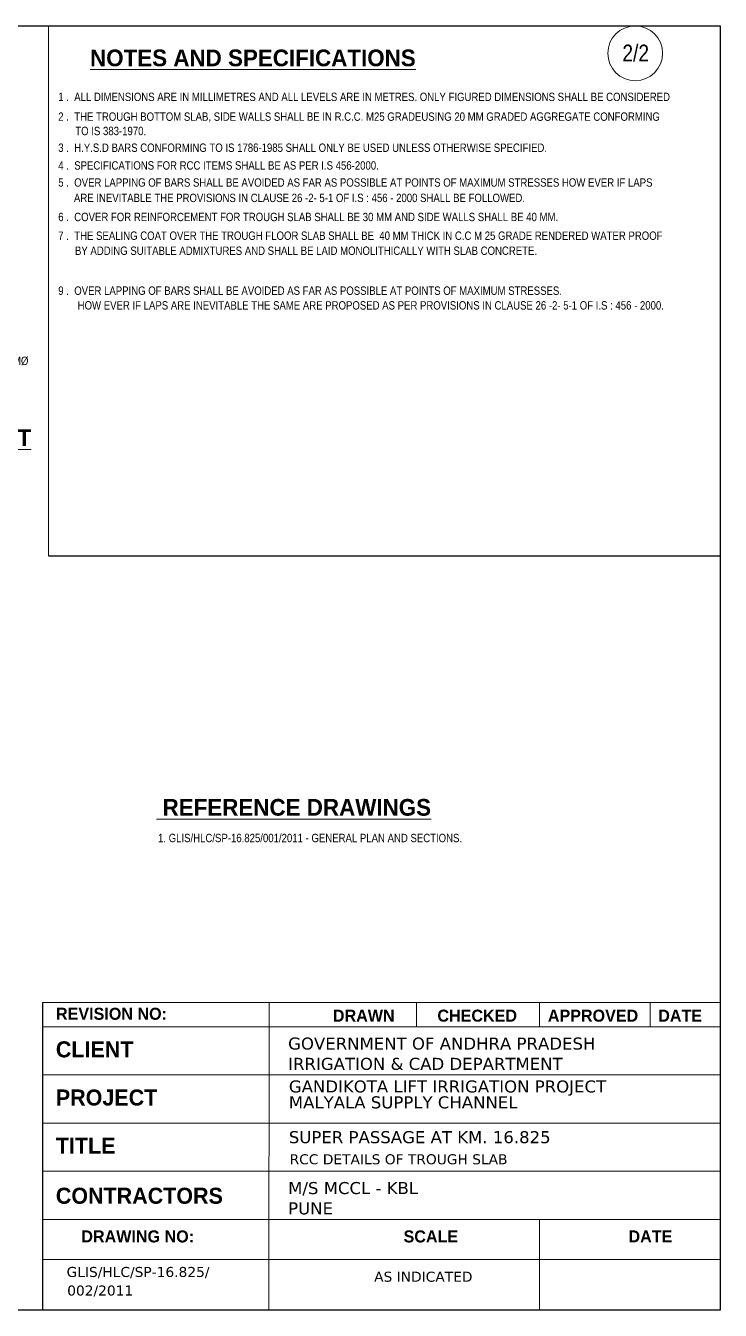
# Model space of a CAD drawing. Header units: millimetres. Extents: x -532722 to -470589, y -321838 to -283433.
# Drawn here: x -491348 to -470589, y -321838 to -283433 of the extents above; entities that cross this region are included whole.
import ezdxf
from ezdxf.enums import TextEntityAlignment as Align

# ---------------------------------------------------------------- set-up
doc = ezdxf.new("R2010")
doc.units = ezdxf.units.MM
doc.header["$LTSCALE"] = 1000
for name, color, linetype in [('canal', 3, 'Continuous'), ('MAIN', 2, 'Continuous'), ('pier', 7, 'Continuous'), ('STEEL', 5, 'Continuous')]:
    doc.layers.add(name, color=color, linetype=linetype)
doc.styles.add('ARIAL NARROW', font='ARIALN.TTF')
doc.styles.add('CITYBLUEPR', font='cityb___.ttf')
doc.styles.add('VERDANA', font='verdana.ttf')

msp = doc.modelspace()

# ---------------------------------------------------------------- linework, layer by layer
at = {"color": 0, "lineweight": 9}
msp.add_circle((-473131, -284257.9), 819.5, dxfattribs=at)
at = {"layer": 'canal', "color": 0}
msp.add_lwpolyline([(-532722.3, -283432.6), (-470589, -283432.6), (-470589, -321838.3), (-532722.3, -321838.3)], close=True, dxfattribs=at)
at = {"layer": 'MAIN', "color": 0, "linetype": 'Continuous', "lineweight": 9}
msp.add_line((-490664.8, -283432.6), (-490664.8, -299279), dxfattribs=at)
at = {"layer": 'MAIN', "color": 0}
for p, q in [((-490664.8, -299279), (-470589, -299279)), ((-490842, -312640.7), (-490842, -321838.3))]:
    msp.add_line(p, q, dxfattribs=at)
at = {"layer": 'STEEL', "color": 0, "lineweight": 9}
for p, q in [((-490842, -312640.7), (-470589, -312640.7)), ((-490842, -321838.3), (-490842, -312640.7)), ((-484075.8, -312640.7), (-484085, -321838.3)), ((-479664.8, -312640.7), (-479665.9, -313360.8)), ((-475987.5, -312640.7), (-475988.6, -313360.8)), ((-472687.5, -312640.7), (-472688.6, -313360.8)), ((-490842, -313360.8), (-470589, -313360.8)), ((-490842, -314800.8), (-470589, -314800.8)), ((-490842, -316240.8), (-470589, -316240.8)), ((-490842, -317680.8), (-470589, -317680.8)), ((-490842, -319120.9), (-470589, -319120.9)), ((-489196.8, -319120.9), (-470589, -319120.9)), ((-475996.8, -319120.9), (-475996.8, -321838.3)), ((-470589, -320320.9), (-490842, -320320.9)), ((-489196.8, -321838.3), (-470589, -321838.3)), ((-489196.8, -321838.3), (-484862.8, -321838.3))]:
    msp.add_line(p, q, dxfattribs=at)

# ---------------------------------------------------------------- texts
at = {"color": 0, "lineweight": 9, "style": 'CITYBLUEPR'}
msp.add_text('%%UBED BLOCK OF ABUTMENT', height=500, dxfattribs=at).set_placement((-495698.6, -296002.8), align=Align.CENTER)
at = {"color": 0, "lineweight": 9, "style": 'VERDANA'}
msp.add_text('RCC DETAILS OF TROUGH SLAB', height=300, dxfattribs=at).set_placement((-483459.7, -317473.2))
at = {"layer": 'MAIN', "color": 0, "lineweight": 9, "style": 'CITYBLUEPR'}
for s, p in [('%%uNOTES AND SPECIFICATIONS', (-489424.8, -284645.1)), ('%%U REFERENCE DRAWINGS', (-487442.6, -307050.9))]:
    msp.add_text(s, height=500, dxfattribs=at).set_placement(p)
at = {"layer": 'MAIN', "color": 0, "linetype": 'Continuous', "lineweight": 9, "style": 'ARIAL NARROW'}
for s, height, p in [('     2/2', 500, (-474311.1, -284498.3)), ('1 .  ALL DIMENSIONS ARE IN MILLIMETRES AND ALL LEVELS ARE IN METRES. ONLY FIGURED DIMENSIONS SHALL BE CONSIDERED', 250, (-490375, -285685.6)), ('2 .  THE TROUGH BOTTOM SLAB, SIDE WALLS SHALL BE IN R.C.C. M25 GRADEUSING 20 MM GRADED AGGREGATE CONFORMING', 250, (-490375, -286275.6)), ('TO IS 383-1970.', 250, (-489865, -286705.6)), ('3 .  H.Y.S.D BARS CONFORMING TO IS 1786-1985 SHALL ONLY BE USED UNLESS OTHERWISE SPECIFIED.', 250, (-490375, -287205.6)), ('4 .  SPECIFICATIONS FOR RCC ITEMS SHALL BE AS PER I.S 456-2000.', 250, (-490375, -287735.6)), ('5 .  OVER LAPPING OF BARS SHALL BE AVOIDED AS FAR AS POSSIBLE AT POINTS OF MAXIMUM STRESSES HOW EVER IF LAPS', 250, (-490375, -288245.6)), (' ARE INEVITABLE THE PROVISIONS IN CLAUSE 26 -2- 5-1 OF I.S : 456 - 2000 SHALL BE FOLLOWED.  ', 250, (-489985, -288705.6)), ('6 .  COVER FOR REINFORCEMENT FOR TROUGH SLAB SHALL BE 30 MM AND SIDE WALLS SHALL BE 40 MM.', 250, (-490375, -289275.6)), ('7 .  THE SEALING COAT OVER THE TROUGH FLOOR SLAB SHALL BE  40 MM THICK IN C.C M 25 GRADE RENDERED WATER PROOF', 250, (-490375, -289835.6)), ('BY ADDING SUITABLE ADMIXTURES AND SHALL BE LAID MONOLITHICALLY WITH SLAB CONCRETE.', 250, (-489875, -290285.6)), ('9 .  OVER LAPPING OF BARS SHALL BE AVOIDED AS FAR AS POSSIBLE AT POINTS OF MAXIMUM STRESSES. ', 250, (-490375, -291479.2)), ('HOW EVER IF LAPS ARE INEVITABLE THE SAME ARE PROPOSED AS PER PROVISIONS IN CLAUSE 26 -2- 5-1 OF I.S : 456 - 2000. ', 250, (-489795, -291919.2)), ('1. GLIS/HLC/SP-16.825/001/2011 - GENERAL PLAN AND SECTIONS.', 250, (-487393, -307842.6))]:
    msp.add_text(s, height=height, dxfattribs=at).set_placement(p)
at = {"layer": 'pier', "color": 0, "lineweight": 9, "style": 'ARIAL NARROW'}
msp.add_text('10 NOS OF 12MM%%C', height=250, dxfattribs=at).set_placement((-493860.7, -293577))
at = {"layer": 'STEEL', "color": 0, "lineweight": 9}
for s, height, style, p in [('REVISION NO:', 360, 'CITYBLUEPR', (-490442.7, -313152.4)), ('DRAWN', 360, 'CITYBLUEPR', (-482167.3, -313209.1)), ('CHECKED', 360, 'CITYBLUEPR', (-479043.8, -313209.1)), ('APPROVED', 360, 'CITYBLUEPR', (-475743.8, -313209.1)), ('DATE', 360, 'CITYBLUEPR', (-472443.8, -313209.1)), ('GOVERNMENT OF ANDHRA PRADESH', 360, 'VERDANA', (-483504.7, -314043.2)), ('CLIENT', 480, 'CITYBLUEPR', (-490446.7, -314276.3)), ('IRRIGATION & CAD DEPARTMENT', 360, 'VERDANA', (-483504.7, -314649.9)), ('PROJECT', 480, 'CITYBLUEPR', (-490446.7, -315716.3)), ('GANDIKOTA LIFT IRRIGATION PROJECT', 360, 'VERDANA', (-483483.1, -315326.2)), ('MALYALA SUPPLY CHANNEL', 360, 'VERDANA', (-483483.1, -315801.2)), ('TITLE', 480, 'CITYBLUEPR', (-490446.7, -317156.3)), ('SUPER PASSAGE AT KM. 16.825', 360, 'VERDANA', (-483484.3, -316841.6)), ('M/S MCCL - KBL', 360, 'VERDANA', (-483504.7, -318363.2)), ('CONTRACTORS', 480, 'CITYBLUEPR', (-490446.7, -318653)), ('PUNE', 360, 'VERDANA', (-483504.7, -318969.9)), ('DRAWING NO:', 360, 'CITYBLUEPR', (-489685.2, -319809.3)), ('SCALE', 360, 'CITYBLUEPR', (-480055.8, -319809.3)), ('DATE', 360, 'CITYBLUEPR', (-473332.5, -319809.3)), ('GLIS/HLC/SP-16.825/', 300, 'VERDANA', (-490125.4, -320841.9)), ('AS INDICATED', 300, 'VERDANA', (-480934.2, -320983.9)), ('002/2011', 300, 'VERDANA', (-490107.1, -321396.4))]:
    msp.add_text(s, height=height, dxfattribs=dict(at, style=style)).set_placement(p)

doc.saveas('drawing.dxf')
